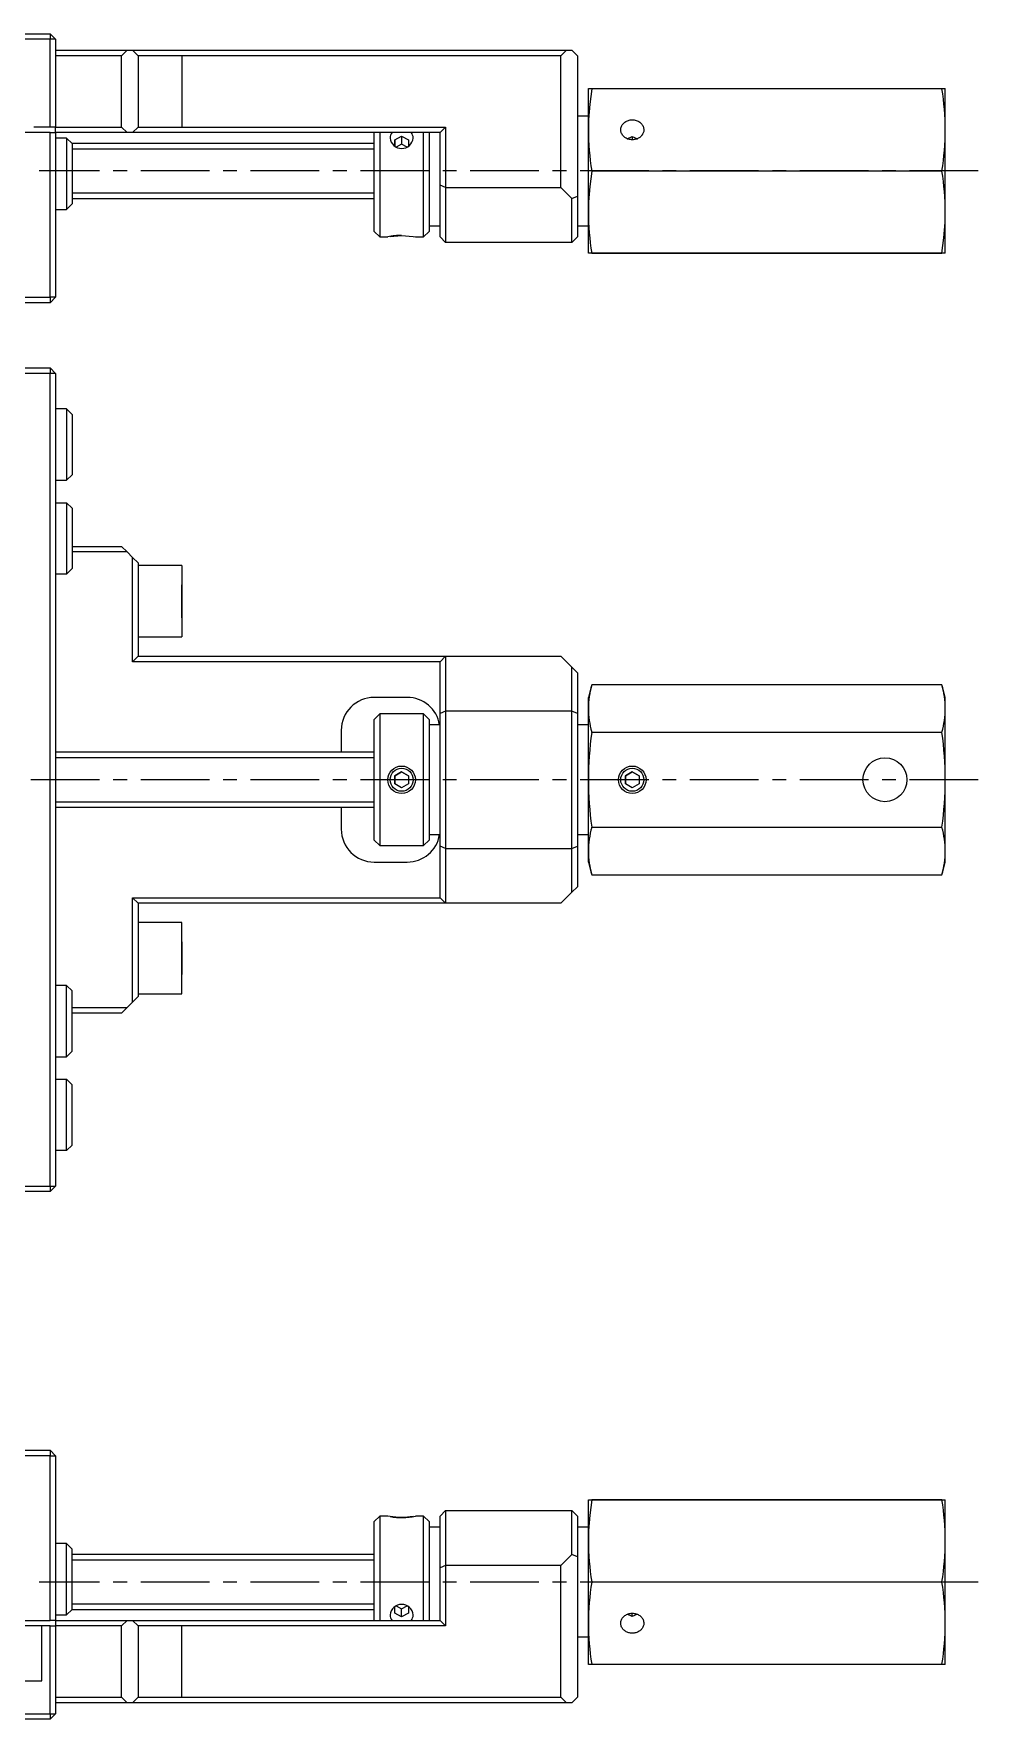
# Model space of a CAD drawing. Extents: x 10 to 774, y 6 to 318.
# Drawn here: x 219.5 to 391.5, y 11.5 to 318.5 of the extents above; entities that cross this region are included whole.
import ezdxf

# ---------------------------------------------------------------- set-up
doc = ezdxf.new("R2010")
doc.units = 0
doc.header["$LTSCALE"] = 10
doc.linetypes.add('CENTER', pattern=[2, 1.25, -0.25, 0.25, -0.25])
doc.linetypes.add('DASHED', pattern=[3.5, 2, -1.5])
doc.layers.get('0').update_dxf_attribs({"linetype": 'CONTINUOUS'})
doc.layers.add('CENTER', color=1, linetype='CENTER')

msp = doc.modelspace()

# ---------------------------------------------------------------- linework, layer by layer
at = {"color": 7, "linetype": 'CONTINUOUS'}
for p, q in [((74.5, 318.5), (222.5, 318.5)), ((222.5, 317.5), (74.5, 317.5)), ((222.5, 318.5), (222.5, 317.5)), ((223.5, 317.5), (222.5, 318.5)), ((222.5, 301.5), (222.5, 317.5)), ((223.5, 317.5), (222.5, 317.5)), ((223.5, 317.5), (223.5, 301.5)), ((223.5, 315.5), (236.5, 315.5)), ((235.5, 314.5), (223.5, 314.5)), ((236.5, 315.5), (235.5, 314.5)), ((235.5, 301.5), (235.5, 314.5)), ((236.5, 315.5), (237.5, 315.5)), ((238.5, 314.5), (237.5, 315.5)), ((237.5, 315.5), (316.5, 315.5)), ((238.5, 314.5), (238.5, 301.5)), ((246.5, 314.5), (238.5, 314.5)), ((238.502325, 314.5), (238.5, 314.5)), ((246.5, 314.5), (238.502325, 314.5)), ((246.5, 314.5), (246.5, 301.5)), ((315.5, 314.5), (246.5, 314.5)), ((316.5, 315.5), (315.5, 314.5)), ((315.5, 290.5), (315.5, 314.5)), ((316.5, 315.5), (317.5, 315.5)), ((318.5, 314.5), (317.5, 315.5)), ((318.5, 314.5), (318.5, 288.914214)), ((320.5, 308.5), (321.116283, 308.5)), ((320.5, 301), (320.5, 308.5)), ((321.116283, 308.464416), (320.752828, 305.679529)), ((321.116283, 308.464416), (321.116283, 308.5)), ((321.116283, 308.5), (384.883717, 308.5)), ((384.883717, 308.464416), (321.116283, 308.464416)), ((384.883717, 308.464416), (384.883717, 308.5)), ((384.883717, 308.5), (385.5, 308.5)), ((385.5, 301), (385.5, 308.5)), ((320.752828, 305.679529), (320.541741, 302.877026)), ((222.5, 301.5), (219.51, 301.5)), ((223.5, 301.5), (222.5, 301.5)), ((223.5, 301.5), (235.5, 301.5)), ((223.5, 300.5), (223.5, 301.5)), ((235.5, 301.5), (236.5, 300.5)), ((237.5, 300.5), (238.5, 301.5)), ((238.5, 301.5), (246.5, 301.5)), ((238.5, 301.5), (246.5, 301.5)), ((246.5, 301.5), (294.5, 301.5)), ((294.5, 301.5), (293.5, 300.5)), ((294.5, 301.5), (294.5, 290.5)), ((320.5, 303.5), (318.5, 303.5)), ((320.541741, 302.877026), (320.5, 301)), ((320.5, 286), (320.5, 301)), ((326.4, 301), (326.407991, 301.158506)), ((326.406474, 300.85731), (326.4, 301)), ((326.407991, 301.158506), (326.431904, 301.315806)), ((326.431904, 301.315806), (326.471556, 301.470702)), ((326.471556, 301.470702), (326.526645, 301.622016)), ((326.526645, 301.622016), (326.596754, 301.768596)), ((326.596754, 301.768596), (326.681347, 301.909327)), ((326.681347, 301.909327), (326.779781, 302.043137)), ((326.779781, 302.043137), (326.891307, 302.169008)), ((326.891307, 302.169008), (327.015076, 302.285982)), ((327.015076, 302.285982), (327.150146, 302.393169)), ((327.150146, 302.393169), (327.295489, 302.489754)), ((327.295489, 302.489754), (327.45, 302.575)), ((327.45, 302.575), (327.612502, 302.64826)), ((327.612502, 302.64826), (327.781758, 302.708975)), ((327.781758, 302.708975), (327.95648, 302.756684)), ((327.95648, 302.756684), (328.135339, 302.791024)), ((328.135339, 302.791024), (328.316973, 302.811733)), ((328.316973, 302.811733), (328.5, 302.818653)), ((328.5, 302.818653), (328.683027, 302.811733)), ((328.683027, 302.811733), (328.864661, 302.791024)), ((328.864661, 302.791024), (329.04352, 302.756684)), ((329.04352, 302.756684), (329.218242, 302.708975)), ((329.218242, 302.708975), (329.387498, 302.64826)), ((329.387498, 302.64826), (329.55, 302.575)), ((329.55, 302.575), (329.704511, 302.489754)), ((329.704511, 302.489754), (329.849854, 302.393169)), ((329.849854, 302.393169), (329.984924, 302.285982)), ((329.984924, 302.285982), (330.108693, 302.169008)), ((330.108693, 302.169008), (330.220219, 302.043137)), ((330.220219, 302.043137), (330.318653, 301.909327)), ((330.318653, 301.909327), (330.403246, 301.768596)), ((330.403246, 301.768596), (330.473355, 301.622016)), ((330.473355, 301.622016), (330.528444, 301.470702)), ((330.528444, 301.470702), (330.568096, 301.315806)), ((330.568096, 301.315806), (330.592009, 301.158506)), ((330.592009, 301.158506), (330.6, 301)), ((330.6, 301), (330.593526, 300.85731)), ((385.5, 286), (385.5, 301)), ((222.5, 300.5), (160.51, 300.5)), ((222.5, 270.5), (222.5, 300.5)), ((222.5, 300.5), (223.5, 300.5)), ((236.5, 300.5), (223.5, 300.5)), ((223.5, 300.5), (223.5, 270.5)), ((225.5, 299.5), (223.5, 299.5)), ((225.5, 299.5), (225.5, 293)), ((226.5, 298.5), (225.5, 299.5)), ((226.5, 298.5), (226.5, 293)), ((281.499981, 298.5), (226.5, 298.5)), ((237.5, 300.5), (236.5, 300.5)), ((293.5, 300.5), (237.5, 300.5)), ((281.5, 282.5), (281.5, 300.5)), ((282.5, 300.5), (282.5, 281.5)), ((285.25, 299.199872), (286.5, 299.824872)), ((285.25, 297.949872), (285.25, 299.199872)), ((285.25, 299.199872), (285.25, 297.979306)), ((286.5, 298.373215), (285.479561, 297.862996)), ((286.5, 299.824872), (287.75, 299.199872)), ((286.5, 299.824872), (286.5, 298.373215)), ((287.520403, 297.863014), (286.5, 298.373215)), ((287.75, 299.199872), (287.75, 297.949872)), ((290.5, 281.5), (290.5, 300.5)), ((291.5, 300.5), (291.5, 282.5)), ((293.5, 290.914214), (293.5, 300.5)), ((326.425854, 300.7155), (326.406474, 300.85731)), ((326.458023, 300.575444), (326.425854, 300.7155)), ((326.502781, 300.438005), (326.458023, 300.575444)), ((326.559853, 300.304031), (326.502781, 300.438005)), ((326.628886, 300.174349), (326.559853, 300.304031)), ((326.709456, 300.049756), (326.628886, 300.174349)), ((326.801064, 299.931022), (326.709456, 300.049756)), ((326.903147, 299.818879), (326.801064, 299.931022)), ((327.015076, 299.714018), (326.903147, 299.818879)), ((327.136159, 299.617085), (327.015076, 299.714018)), ((327.265651, 299.528679), (327.136159, 299.617085)), ((327.402753, 299.449343), (327.265651, 299.528679)), ((327.54662, 299.379568), (327.402753, 299.449343)), ((327.696365, 299.319783), (327.54662, 299.379568)), ((327.574204, 299.368281), (328.5, 299.794675)), ((327.851064, 299.270358), (327.696365, 299.319783)), ((328.009765, 299.231596), (327.851064, 299.270358)), ((328.171488, 299.203737), (328.009765, 299.231596)), ((328.335236, 299.186953), (328.171488, 299.203737)), ((328.5, 299.181347), (328.335236, 299.186953)), ((328.5, 299.794675), (329.425714, 299.368329)), ((328.5, 299.794675), (328.5, 299.181347)), ((328.664764, 299.186953), (328.5, 299.181347)), ((328.828512, 299.203737), (328.664764, 299.186953)), ((328.990235, 299.231596), (328.828512, 299.203737)), ((329.148936, 299.270358), (328.990235, 299.231596)), ((329.303635, 299.319783), (329.148936, 299.270358)), ((329.45338, 299.379568), (329.303635, 299.319783)), ((329.597247, 299.449343), (329.45338, 299.379568)), ((329.734349, 299.528679), (329.597247, 299.449343)), ((329.863841, 299.617085), (329.734349, 299.528679)), ((329.984924, 299.714018), (329.863841, 299.617085)), ((330.096853, 299.818879), (329.984924, 299.714018)), ((330.198936, 299.931022), (330.096853, 299.818879)), ((330.290544, 300.049756), (330.198936, 299.931022)), ((330.371114, 300.174349), (330.290544, 300.049756)), ((330.440147, 300.304031), (330.371114, 300.174349)), ((330.497219, 300.438005), (330.440147, 300.304031)), ((330.541977, 300.575444), (330.497219, 300.438005)), ((330.574146, 300.7155), (330.541977, 300.575444)), ((330.593526, 300.85731), (330.574146, 300.7155)), ((225.5, 293), (225.5, 286.5)), ((226.5, 293), (226.5, 287.5)), ((321.116283, 293.464416), (320.752828, 290.679529)), ((321.116283, 293.464416), (321.116283, 293.535584)), ((321.116283, 293.535584), (384.883717, 293.535584)), ((384.883717, 293.464416), (321.116283, 293.464416)), ((384.883717, 293.464416), (384.883717, 293.535584)), ((294.5, 290.5), (293.5, 290.914214)), ((293.5, 281.5), (293.5, 290.914214)), ((294.5, 290.5), (294.5, 280.5)), ((294.5, 290.5), (315.5, 290.5)), ((317.5, 288.5), (315.5, 290.5)), ((317.5, 288.5), (318.5, 288.914214)), ((318.5, 288.914214), (318.5, 281.5)), ((320.752828, 290.679529), (320.541741, 287.877026)), ((223.5, 286.5), (225.5, 286.5)), ((225.5, 286.5), (226.5, 287.5)), ((226.5, 288.5), (281.499981, 288.5)), ((317.5, 280.5), (317.5, 288.5)), ((320.541741, 287.877026), (320.5, 286)), ((320.5, 278.5), (320.5, 286)), ((385.458259, 284.122974), (385.5, 286)), ((385.5, 278.5), (385.5, 286)), ((281.5, 282.5), (282.5, 281.5)), ((290.5, 281.5), (291.5, 282.5)), ((291.5, 283.5), (293.5, 283.5)), ((318.5, 283.5), (320.5, 283.5)), ((385.247172, 281.320471), (385.458259, 284.122974)), ((282.5, 281.5), (284.000005, 281.5)), ((286.5, 281.685179), (284.4, 281.5)), ((284.4, 281.5), (284.403991, 281.500698)), ((288.6, 281.5), (286.5, 281.685179)), ((288.999485, 281.5), (290.5, 281.5)), ((294.5, 280.5), (293.5, 281.5)), ((317.5, 280.5), (294.5, 280.5)), ((318.5, 281.5), (317.5, 280.5)), ((384.883717, 278.535584), (385.247172, 281.320471)), ((321.116283, 278.5), (320.5, 278.5)), ((321.116283, 278.535584), (384.883717, 278.535584)), ((321.116283, 278.5), (321.116283, 278.535584)), ((384.883717, 278.5), (321.116283, 278.5)), ((384.883717, 278.5), (384.883717, 278.535584)), ((385.5, 278.5), (384.883717, 278.5)), ((74.5, 270.5), (222.5, 270.5)), ((223.5, 270.5), (222.5, 270.5)), ((223.5, 270.5), (222.5, 269.5)), ((222.5, 270.5), (222.5, 269.5)), ((222.5, 269.5), (74.5, 269.5)), ((74.5, 257.621019), (222.5, 257.621019)), ((222.5, 256.621019), (74.5, 256.621019)), ((222.5, 257.621019), (222.5, 256.621019)), ((223.5, 256.621019), (222.5, 257.621019)), ((222.5, 108.621019), (222.5, 256.621019)), ((223.5, 256.621019), (222.5, 256.621019)), ((223.5, 256.621019), (223.5, 108.621019)), ((225.5, 250.171019), (223.5, 250.171019)), ((225.5, 250.171019), (225.5, 237.171019)), ((226.5, 249.171019), (225.5, 250.171019)), ((226.5, 249.171019), (226.5, 238.171019)), ((223.5, 237.171019), (225.5, 237.171019)), ((225.5, 237.171019), (226.5, 238.171019)), ((223.5, 233.071019), (225.5, 233.071019)), ((225.5, 233.071019), (225.5, 220.071019)), ((225.5, 233.071019), (226.5, 232.071019)), ((226.5, 232.071019), (226.5, 221.071019)), ((226.5, 225.121019), (235.5, 225.121019)), ((236.5, 224.121019), (226.5, 224.121019)), ((235.5, 225.121019), (236.5, 224.121019)), ((237.5, 223.121019), (236.5, 224.121019)), ((226.5, 221.071019), (225.5, 220.071019)), ((237.5, 204.121019), (237.5, 223.121019)), ((237.5, 223.121019), (238.5, 222.121019)), ((238.5, 222.121019), (238.5, 215.121019)), ((246.5, 221.621019), (238.5, 221.621019)), ((246.5, 221.621019), (246.5, 208.621019)), ((246.5, 221.621019), (246.5, 208.621019)), ((225.5, 220.071019), (223.5, 220.071019)), ((246.5, 215.121019), (246.5, 218.121019)), ((246.5, 218.121019), (246.5, 215.121019)), ((238.5, 215.121019), (238.5, 205.121019)), ((246.5, 212.121019), (246.5, 215.121019)), ((246.5, 215.121019), (246.5, 212.121019)), ((238.5, 208.621019), (246.5, 208.621019)), ((238.5, 205.121019), (237.5, 204.121019)), ((293.5, 204.121019), (237.5, 204.121019)), ((238.5, 205.121019), (294.5, 205.121019)), ((294.5, 205.121019), (293.5, 204.121019)), ((293.5, 194.706805), (293.5, 204.121019)), ((294.5, 205.121019), (294.5, 195.121019)), ((294.5, 205.121019), (315.5, 205.121019)), ((317.5, 203.121019), (315.5, 205.121019)), ((317.5, 195.121019), (317.5, 203.121019)), ((317.5, 203.121019), (318.5, 202.121019)), ((318.5, 202.121019), (318.5, 194.706805)), ((321.116283, 199.921019), (320.5, 197.621019)), ((384.883717, 199.921019), (321.116283, 199.921019)), ((384.883717, 199.920982), (321.116283, 199.920982)), ((385.5, 197.621019), (384.883717, 199.921019)), ((287.5, 197.621019), (281.5, 197.621019)), ((320.5, 195.6114), (320.5, 197.621019)), ((385.5, 195.6114), (385.5, 197.621019)), ((282.5, 194.621019), (281.5, 193.621019)), ((281.5, 177.121019), (281.5, 193.621019)), ((282.5, 194.621019), (282.5, 176.621019)), ((290.5, 194.621019), (282.5, 194.621019)), ((290.5, 170.621019), (290.5, 194.621019)), ((291.5, 193.621019), (290.5, 194.621019)), ((291.5, 193.621019), (291.5, 171.621019)), ((294.5, 195.121019), (293.5, 194.706805)), ((293.5, 170.535232), (293.5, 194.706805)), ((294.5, 195.121019), (294.5, 170.121019)), ((317.5, 195.121019), (294.5, 195.121019)), ((317.5, 170.121019), (317.5, 195.121019)), ((318.5, 194.706805), (317.5, 195.121019)), ((318.5, 194.706805), (318.5, 170.535232)), ((320.5, 182.621019), (320.5, 195.6114)), ((385.5, 182.621019), (385.5, 195.6114)), ((275.5, 191.621019), (275.5, 187.621019)), ((293.5, 192.621019), (291.5, 192.621019)), ((320.5, 192.621019), (318.5, 192.621019)), ((321.116283, 191.240184), (321.116283, 191.301818)), ((321.116283, 191.301818), (384.883717, 191.301818)), ((384.883717, 191.240184), (321.116283, 191.240184)), ((384.883717, 191.240184), (384.883717, 191.301818)), ((281.499981, 187.621019), (223.5, 187.621019)), ((285.25, 183.342707), (286.5, 184.064395)), ((286.5, 184.064395), (285.25, 183.342707)), ((285.25, 181.899331), (285.25, 183.342707)), ((285.25, 183.342707), (285.25, 181.899331)), ((286.5, 181.177643), (285.25, 181.899331)), ((286.5, 184.064395), (287.75, 183.342707)), ((287.75, 183.342707), (286.5, 184.064395)), ((287.75, 181.899331), (286.5, 181.177643)), ((287.75, 183.342707), (287.75, 181.899331)), ((320.5, 169.630638), (320.5, 182.621019)), ((327.25, 183.342707), (328.5, 184.064395)), ((328.5, 184.064395), (327.25, 183.342707)), ((327.25, 181.899331), (327.25, 183.342707)), ((327.25, 183.342707), (327.25, 181.899331)), ((328.5, 181.177643), (327.25, 181.899331)), ((328.5, 184.064395), (329.75, 183.342707)), ((329.75, 183.342707), (328.5, 184.064395)), ((329.75, 181.899331), (328.5, 181.177643)), ((329.75, 183.342707), (329.75, 181.899331)), ((385.5, 169.630638), (385.5, 182.621019)), ((223.5, 177.621019), (281.499981, 177.621019)), ((275.5, 177.621019), (275.5, 173.621019)), ((281.5, 171.621019), (281.5, 177.121019)), ((282.5, 176.621019), (282.5, 170.621019)), ((291.5, 172.621019), (293.5, 172.621019)), ((318.5, 172.621019), (320.5, 172.621019)), ((321.116283, 173.94022), (321.116283, 174.001854)), ((321.116283, 174.001854), (384.883717, 174.001854)), ((384.883717, 173.94022), (321.116283, 173.94022)), ((384.883717, 173.94022), (384.883717, 174.001854)), ((281.5, 171.621019), (282.5, 170.621019)), ((282.5, 170.621019), (290.5, 170.621019)), ((290.5, 170.621019), (291.5, 171.621019)), ((294.5, 170.121019), (293.5, 170.535232)), ((293.5, 161.121019), (293.5, 170.535232)), ((294.5, 170.121019), (294.5, 160.121019)), ((294.5, 170.121019), (317.5, 170.121019)), ((317.5, 170.121019), (318.5, 170.535232)), ((317.5, 162.121019), (317.5, 170.121019)), ((318.5, 170.535232), (318.5, 163.121019)), ((320.5, 167.621019), (320.5, 169.630638)), ((385.5, 167.621019), (385.5, 169.630638)), ((281.5, 167.621019), (287.5, 167.621019)), ((320.5, 167.621019), (321.116283, 165.321019)), ((384.883717, 165.321019), (385.5, 167.621019)), ((318.5, 163.121019), (317.5, 162.121019)), ((321.116283, 165.321055), (384.883717, 165.321055)), ((321.116283, 165.321019), (384.883717, 165.321019)), ((237.5, 161.121019), (293.5, 161.121019)), ((237.5, 142.121019), (237.5, 161.121019)), ((237.5, 161.121019), (238.5, 160.121019)), ((294.5, 160.121019), (238.5, 160.121019)), ((238.5, 160.121019), (238.5, 150.121019)), ((294.5, 160.121019), (293.5, 161.121019)), ((315.5, 160.121019), (294.5, 160.121019)), ((315.5, 160.121019), (317.5, 162.121019)), ((246.5, 156.621019), (238.5, 156.621019)), ((246.5, 143.621019), (246.5, 156.621019)), ((246.5, 143.621019), (246.5, 156.621019)), ((246.5, 153.121019), (246.5, 150.121019)), ((246.5, 150.121019), (246.5, 153.121019)), ((238.5, 150.121019), (238.5, 143.121019)), ((246.5, 147.121019), (246.5, 150.121019)), ((246.5, 150.121019), (246.5, 147.121019)), ((225.5, 145.171019), (223.5, 145.171019)), ((225.5, 132.171019), (225.5, 145.171019)), ((226.5, 144.171019), (225.5, 145.171019)), ((226.5, 133.171019), (226.5, 144.171019)), ((236.5, 141.121019), (237.5, 142.121019)), ((238.5, 143.121019), (237.5, 142.121019)), ((238.5, 143.621019), (246.5, 143.621019)), ((226.5, 141.121019), (236.5, 141.121019)), ((235.5, 140.121019), (226.5, 140.121019)), ((236.5, 141.121019), (235.5, 140.121019)), ((223.5, 132.171019), (225.5, 132.171019)), ((225.5, 132.171019), (226.5, 133.171019)), ((223.5, 128.071019), (225.5, 128.071019)), ((225.5, 115.071019), (225.5, 128.071019)), ((225.5, 128.071019), (226.5, 127.071019)), ((226.5, 116.071019), (226.5, 127.071019)), ((225.5, 115.071019), (223.5, 115.071019)), ((226.5, 116.071019), (225.5, 115.071019)), ((74.5, 108.621019), (222.5, 108.621019)), ((222.5, 107.621019), (74.5, 107.621019)), ((222.5, 108.621019), (223.5, 108.621019)), ((222.5, 108.621019), (222.5, 107.621019)), ((222.5, 107.621019), (223.5, 108.621019)), ((74.5, 60.5), (222.5, 60.5)), ((222.5, 59.5), (74.5, 59.5)), ((222.5, 60.5), (223.5, 59.5)), ((222.5, 60.5), (222.5, 59.5)), ((222.5, 29.5), (222.5, 59.5)), ((222.5, 59.5), (223.5, 59.5)), ((223.5, 59.5), (223.5, 29.5)), ((294.5, 49.5), (293.5, 48.5)), ((294.5, 49.5), (294.5, 39.5)), ((294.5, 49.5), (317.5, 49.5)), ((317.5, 49.5), (318.5, 48.5)), ((317.5, 41.5), (317.5, 49.5)), ((320.5, 51.5), (321.116283, 51.5)), ((320.5, 44), (320.5, 51.5)), ((321.116283, 51.464416), (320.752828, 48.679529)), ((321.116283, 51.464416), (321.116283, 51.5)), ((321.116283, 51.5), (384.883717, 51.5)), ((384.883717, 51.464416), (321.116283, 51.464416)), ((384.883717, 51.464416), (384.883717, 51.5)), ((384.883717, 51.5), (385.5, 51.5)), ((385.5, 44), (385.5, 51.5)), ((282.5, 48.5), (281.5, 47.5)), ((281.5, 46.026279), (281.5, 47.5)), ((282.5, 48.5), (282.5, 46.892305)), ((284.000749, 48.5), (282.5, 48.5)), ((282.5, 46.892305), (282.5, 29.5)), ((288.6, 48.5), (288.59608, 48.499315)), ((290.5, 48.5), (288.999995, 48.5)), ((290.5, 29.5), (290.5, 48.5)), ((291.5, 47.5), (290.5, 48.5)), ((291.5, 47.5), (291.5, 29.5)), ((293.5, 46.5), (291.5, 46.5)), ((293.5, 39.085786), (293.5, 48.5)), ((318.5, 48.5), (318.5, 41.085786)), ((320.5, 46.5), (318.5, 46.5)), ((320.752828, 48.679529), (320.541741, 45.877026)), ((225.5, 43.5), (223.5, 43.5)), ((225.5, 37), (225.5, 43.5)), ((226.5, 42.5), (225.5, 43.5)), ((281.5, 29.5), (281.5, 46.026279)), ((320.541741, 45.877026), (320.5, 44)), ((320.5, 29), (320.5, 44)), ((385.5, 29), (385.5, 44)), ((226.5, 37), (226.5, 42.5)), ((281.499981, 41.5), (226.5, 41.5)), ((315.5, 39.5), (317.5, 41.5)), ((318.5, 41.085786), (317.5, 41.5)), ((318.5, 41.085786), (318.5, 15.5)), ((225.5, 30.5), (225.5, 37)), ((226.5, 31.5), (226.5, 37)), ((294.5, 39.5), (293.5, 39.085786)), ((293.5, 29.5), (293.5, 39.085786)), ((315.5, 39.5), (294.5, 39.5)), ((294.5, 39.5), (294.5, 28.5)), ((315.5, 15.5), (315.5, 39.5)), ((321.116283, 36.464416), (321.116283, 36.535584)), ((321.116283, 36.535584), (384.883717, 36.535584)), ((384.883717, 36.464416), (321.116283, 36.464416)), ((384.883717, 36.464416), (384.883717, 36.535584)), ((225.5, 30.5), (226.5, 31.5)), ((226.5, 31.5), (281.499981, 31.5)), ((285.25, 30.800128), (285.25, 32.050128)), ((285.25, 30.800128), (285.25, 32.020556)), ((286.5, 30.175128), (285.25, 30.800128)), ((285.479597, 32.136986), (286.5, 31.626785)), ((286.5, 31.626785), (287.520439, 32.137004)), ((286.5, 30.175128), (286.5, 31.626785)), ((287.75, 30.800128), (286.5, 30.175128)), ((287.75, 32.050128), (287.75, 30.800128)), ((327.612502, 30.64826), (327.781758, 30.708975)), ((327.781758, 30.708975), (327.95648, 30.756684)), ((327.95648, 30.756684), (328.135339, 30.791024)), ((328.135339, 30.791024), (328.316973, 30.811733)), ((328.316973, 30.811733), (328.5, 30.818653)), ((328.5, 30.205325), (328.5, 30.818653)), ((328.5, 30.818653), (328.683027, 30.811733)), ((328.683027, 30.811733), (328.864661, 30.791024)), ((328.864661, 30.791024), (329.04352, 30.756684)), ((329.04352, 30.756684), (329.218242, 30.708975)), ((329.218242, 30.708975), (329.387498, 30.64826)), ((213.5, 29.5), (222.5, 29.5)), ((222.5, 28.5), (213.5, 28.5)), ((223.5, 29.5), (222.5, 29.5)), ((222.5, 12.5), (222.5, 28.5)), ((222.5, 28.5), (223.5, 28.5)), ((223.5, 30.5), (225.5, 30.5)), ((223.5, 29.5), (223.5, 28.5)), ((223.5, 29.5), (236.5, 29.5)), ((223.5, 28.5), (223.5, 12.5)), ((235.5, 28.5), (223.5, 28.5)), ((236.5, 29.5), (235.5, 28.5)), ((235.5, 15.5), (235.5, 28.5)), ((236.5, 29.5), (237.5, 29.5)), ((238.5, 28.5), (237.5, 29.5)), ((237.5, 29.5), (293.5, 29.5)), ((238.5, 28.5), (238.5, 15.5)), ((246.5, 28.5), (238.5, 28.5)), ((246.5, 28.5), (238.5, 28.5)), ((246.5, 15.5), (246.5, 28.5)), ((294.5, 28.5), (246.5, 28.5)), ((294.5, 28.5), (293.5, 29.5)), ((320.5, 21.5), (320.5, 29)), ((326.4, 29), (326.407991, 29.158506)), ((326.406474, 28.85731), (326.4, 29)), ((326.425854, 28.7155), (326.406474, 28.85731)), ((326.407991, 29.158506), (326.431904, 29.315806)), ((326.458023, 28.575444), (326.425854, 28.7155)), ((326.431904, 29.315806), (326.471556, 29.470702)), ((326.502781, 28.438005), (326.458023, 28.575444)), ((326.471556, 29.470702), (326.526645, 29.622016)), ((326.559853, 28.304031), (326.502781, 28.438005)), ((326.526645, 29.622016), (326.596754, 29.768596)), ((326.628886, 28.174349), (326.559853, 28.304031)), ((326.596754, 29.768596), (326.681347, 29.909327)), ((326.709456, 28.049756), (326.628886, 28.174349)), ((326.681347, 29.909327), (326.779781, 30.043137)), ((326.801064, 27.931022), (326.709456, 28.049756)), ((326.779781, 30.043137), (326.891307, 30.169008)), ((326.903147, 27.818879), (326.801064, 27.931022)), ((326.891307, 30.169008), (327.015076, 30.285982)), ((327.015076, 27.714018), (326.903147, 27.818879)), ((327.015076, 30.285982), (327.150146, 30.393169)), ((327.136159, 27.617085), (327.015076, 27.714018)), ((327.150146, 30.393169), (327.295489, 30.489754)), ((327.295489, 30.489754), (327.45, 30.575)), ((327.45, 30.575), (327.612502, 30.64826)), ((328.5, 30.205325), (327.574286, 30.631671)), ((329.425796, 30.631719), (328.5, 30.205325)), ((329.387498, 30.64826), (329.55, 30.575)), ((329.55, 30.575), (329.704511, 30.489754)), ((329.704511, 30.489754), (329.849854, 30.393169)), ((329.849854, 30.393169), (329.984924, 30.285982)), ((329.984924, 27.714018), (329.863841, 27.617085)), ((329.984924, 30.285982), (330.108693, 30.169008)), ((330.096853, 27.818879), (329.984924, 27.714018)), ((330.198936, 27.931022), (330.096853, 27.818879)), ((330.108693, 30.169008), (330.220219, 30.043137)), ((330.290544, 28.049756), (330.198936, 27.931022)), ((330.220219, 30.043137), (330.318653, 29.909327)), ((330.371114, 28.174349), (330.290544, 28.049756)), ((330.318653, 29.909327), (330.403246, 29.768596)), ((330.440147, 28.304031), (330.371114, 28.174349)), ((330.403246, 29.768596), (330.473355, 29.622016)), ((330.497219, 28.438005), (330.440147, 28.304031)), ((330.473355, 29.622016), (330.528444, 29.470702)), ((330.541977, 28.575444), (330.497219, 28.438005)), ((330.528444, 29.470702), (330.568096, 29.315806)), ((330.574146, 28.7155), (330.541977, 28.575444)), ((330.568096, 29.315806), (330.592009, 29.158506)), ((330.593526, 28.85731), (330.574146, 28.7155)), ((330.592009, 29.158506), (330.6, 29)), ((330.6, 29), (330.593526, 28.85731)), ((385.5, 21.5), (385.5, 29)), ((318.5, 26.5), (320.5, 26.5)), ((327.265651, 27.528679), (327.136159, 27.617085)), ((327.402753, 27.449343), (327.265651, 27.528679)), ((327.54662, 27.379568), (327.402753, 27.449343)), ((327.696365, 27.319783), (327.54662, 27.379568)), ((327.851064, 27.270358), (327.696365, 27.319783)), ((328.009765, 27.231596), (327.851064, 27.270358)), ((328.171488, 27.203737), (328.009765, 27.231596)), ((328.335236, 27.186953), (328.171488, 27.203737)), ((328.5, 27.181347), (328.335236, 27.186953)), ((328.664764, 27.186953), (328.5, 27.181347)), ((328.828512, 27.203737), (328.664764, 27.186953)), ((328.990235, 27.231596), (328.828512, 27.203737)), ((329.148936, 27.270358), (328.990235, 27.231596)), ((329.303635, 27.319783), (329.148936, 27.270358)), ((329.45338, 27.379568), (329.303635, 27.319783)), ((329.597247, 27.449343), (329.45338, 27.379568)), ((329.734349, 27.528679), (329.597247, 27.449343)), ((329.863841, 27.617085), (329.734349, 27.528679)), ((321.116283, 21.5), (320.5, 21.5)), ((321.116283, 21.535584), (384.883717, 21.535584)), ((321.116283, 21.5), (321.116283, 21.535584)), ((384.883717, 21.5), (321.116283, 21.5)), ((384.883717, 21.5), (384.883717, 21.535584)), ((385.5, 21.5), (384.883717, 21.5)), ((223.5, 15.5), (235.5, 15.5)), ((235.5, 15.5), (236.5, 14.5)), ((237.5, 14.5), (238.5, 15.5)), ((238.5, 15.5), (246.5, 15.5)), ((238.5, 15.5), (238.502325, 15.5)), ((238.502325, 15.5), (246.5, 15.5)), ((246.5, 15.5), (315.5, 15.5)), ((315.5, 15.5), (316.5, 14.5)), ((317.5, 14.5), (318.5, 15.5)), ((74.5, 12.5), (222.5, 12.5)), ((222.5, 12.5), (223.5, 12.5)), ((222.5, 11.5), (223.5, 12.5)), ((222.5, 12.5), (222.5, 11.5)), ((236.5, 14.5), (223.5, 14.5)), ((237.5, 14.5), (236.5, 14.5)), ((316.5, 14.5), (237.5, 14.5)), ((317.5, 14.5), (316.5, 14.5)), ((222.5, 11.5), (74.5, 11.5))]:
    msp.add_line(p, q, dxfattribs=at)
at = {"color": 3, "linetype": 'CONTINUOUS'}
for p, q in [((281.499981, 297.5), (226.5, 297.5)), ((226.5, 289.5), (281.499981, 289.5)), ((286.5, 281.763304), (288.613029, 281.57461)), ((288.613029, 281.57461), (288.999995, 281.5)), ((281.499981, 186.621019), (223.5, 186.621019)), ((223.5, 178.621019), (281.499981, 178.621019)), ((284.386895, 48.425403), (284.000005, 48.5)), ((281.499981, 40.5), (226.5, 40.5)), ((226.5, 32.5), (281.499981, 32.5))]:
    msp.add_line(p, q, dxfattribs=at)
at = {"color": 3, "linetype": 'DASHED'}
for p, q in [((221, 18.5), (221, 28.5)), ((206, 18.5), (221, 18.5))]:
    msp.add_line(p, q, dxfattribs=at)
at = {"color": 3, "linetype": 'CONTINUOUS'}
for centre, radius in [((286.499343, 182.621116), 2.499903), ((328.5, 182.621019), 2.5)]:
    msp.add_circle(centre, radius, dxfattribs=at)
at = {"color": 7, "linetype": 'CONTINUOUS'}
for centre, radius in [((286.499493, 182.621097), 2.099922), ((328.5, 182.621019), 2.1), ((374.5, 182.621019), 4)]:
    msp.add_circle(centre, radius, dxfattribs=at)
for centre, radius, start, end in [((337.084485, 300.760328), 48.416109, 0.28363, 9.155961), ((368.915515, 301.239672), 48.416109, 180.28363, 189.155961), ((337.071469, 301.240747), 48.429129, 350.845234, 359.715175), ((285.937678, 299.500828), 1.537678, 139.466706, 180.030822), ((286.5, 299.698086), 2.109322, 185.388552, 354.611356), ((287.060035, 299.499984), 1.539965, 0.000485, 40.502445), ((337.084485, 285.760328), 48.416109, 0.28363, 9.155961), ((368.913207, 286.239482), 48.4138, 180.283418, 189.156173), ((337.018866, 195.448009), 16.519674, 164.290121, 179.433296), ((368.987895, 195.448976), 16.512904, 0.563581, 15.713001), ((281.5, 191.621019), 6, 90, 180), ((287.5, 191.621019), 6, 9.594068, 90), ((337.012105, 195.773824), 16.512904, 180.563581, 195.713001), ((368.981134, 195.774791), 16.519674, 344.290121, 359.433296), ((384.886277, 182.348919), 64.386852, 172.062586, 179.757866), ((321.136242, 182.350529), 64.364327, 0.240785, 7.938762), ((383.692382, 182.807754), 63.192658, 180.16931, 188.010238), ((322.298131, 182.808432), 63.202147, 351.990352, 359.830101), ((281.5, 173.621019), 6, 180, 270), ((287.5, 173.621019), 6, 270, 350.405932), ((337.018866, 169.467247), 16.519674, 164.290121, 179.433296), ((368.987895, 169.468214), 16.512904, 0.563581, 15.713001), ((337.012105, 169.793062), 16.512904, 180.563581, 195.713001), ((368.981134, 169.794029), 16.519674, 344.290121, 359.433296), ((337.084485, 43.760328), 48.416109, 0.28363, 9.155961), ((286.5, 60.315196), 12.000369, 259.921655, 280.078345), ((368.913207, 44.239482), 48.4138, 180.283418, 189.156173), ((337.069526, 44.240907), 48.431073, 350.845412, 359.714996), ((368.930474, 28.759093), 48.431073, 170.845412, 179.714996), ((337.084485, 28.760328), 48.416109, 0.28363, 9.155961), ((286.446664, 30.360526), 2.051411, 88.510151, 176.101456), ((286.553606, 30.360822), 2.051121, 3.890705, 91.497587), ((285.939764, 30.499943), 1.539764, 179.997836, 220.50095), ((287.062356, 30.49916), 1.537644, 319.468552, 0.031205), ((368.915515, 29.239672), 48.416109, 180.28363, 189.155961), ((337.069526, 29.240907), 48.431073, 350.845412, 359.714996)]:
    msp.add_arc(centre, radius, start, end, dxfattribs=at)
at = {"color": 3, "linetype": 'CONTINUOUS'}
for centre, radius, start, end in [((286.519104, 269.58192), 12.181399, 90.089855, 101.934819), ((286.503505, 60.208677), 11.971867, 259.816654, 282.036206)]:
    msp.add_arc(centre, radius, start, end, dxfattribs=at)
at = {"layer": 'CENTER', "color": 1, "linetype": 'CENTER'}
for p, q in [((391.5, 293.5), (220.5, 293.5)), ((391.5, 182.621019), (217.5, 182.621019)), ((391.5, 36.5), (220.5, 36.5))]:
    msp.add_line(p, q, dxfattribs=at)

doc.saveas('drawing.dxf')
